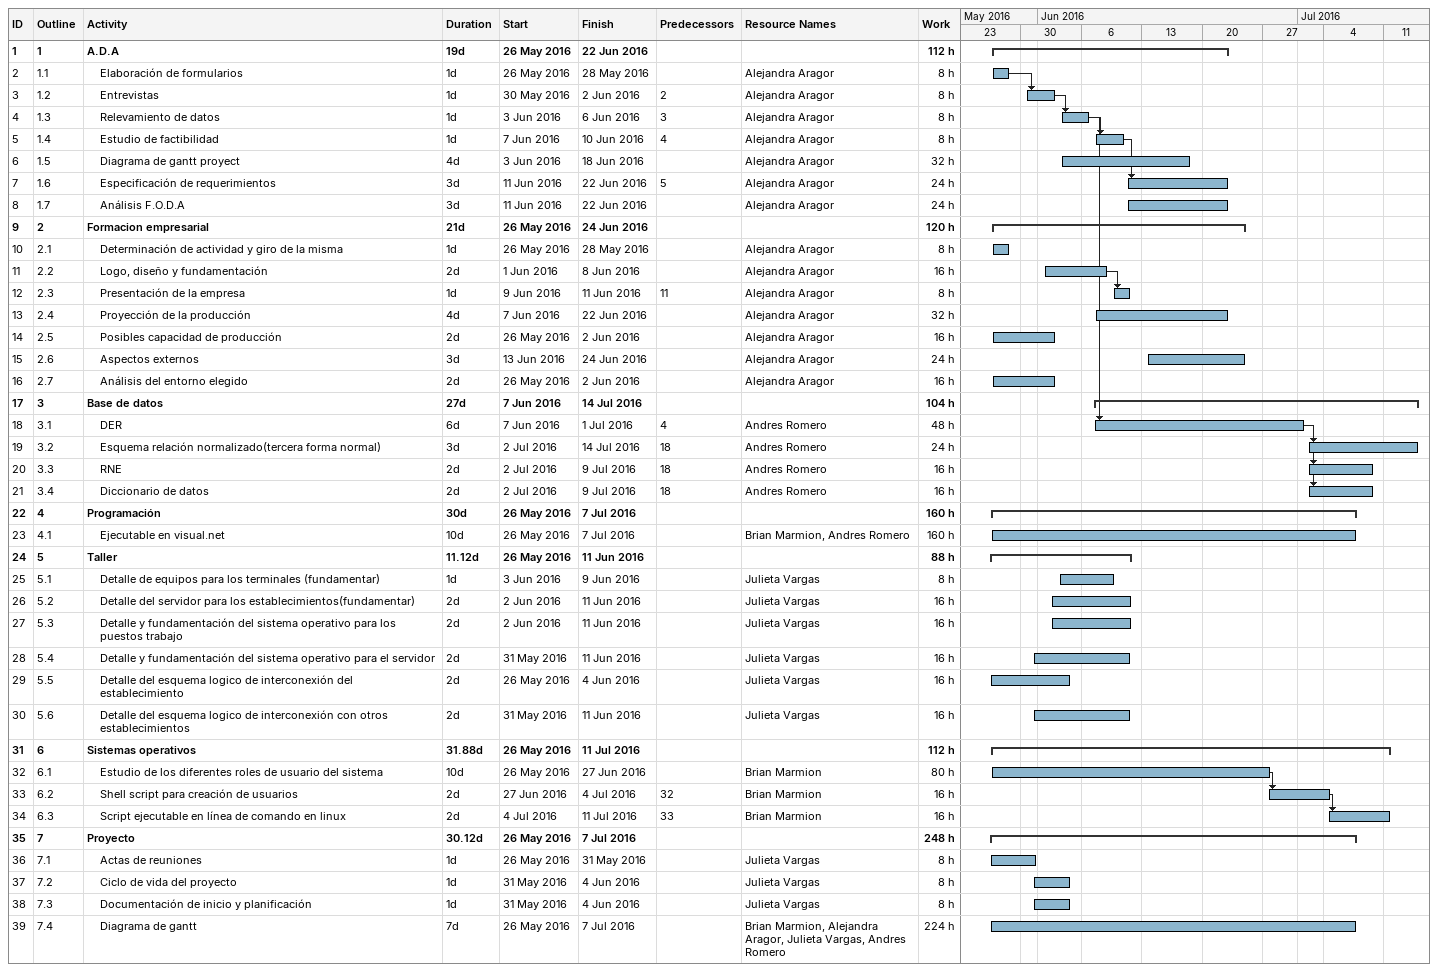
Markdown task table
| ID | WBS | Task | Duration | Start | Finish | Predecessors | Resources | Work (h) |
|---|---|---|---|---|---|---|---|---|
| 1 | 1 | **A.D.A** | 19d | 2016-05-26 | 2016-06-22 |  |  | 112 |
| 2 | 1.1 | Elaboración de formularios | 1d | 2016-05-26 | 2016-05-28 |  | Alejandra Aragor | 8 |
| 3 | 1.2 | Entrevistas | 1d | 2016-05-30 | 2016-06-02 | 2 | Alejandra Aragor | 8 |
| 4 | 1.3 | Relevamiento de datos | 1d | 2016-06-03 | 2016-06-06 | 3 | Alejandra Aragor | 8 |
| 5 | 1.4 | Estudio de factibilidad | 1d | 2016-06-07 | 2016-06-10 | 4 | Alejandra Aragor | 8 |
| 6 | 1.5 | Diagrama de gantt proyect | 4d | 2016-06-03 | 2016-06-18 |  | Alejandra Aragor | 32 |
| 7 | 1.6 | Especificación de requerimientos | 3d | 2016-06-11 | 2016-06-22 | 5 | Alejandra Aragor | 24 |
| 8 | 1.7 | Análisis F.O.D.A | 3d | 2016-06-11 | 2016-06-22 |  | Alejandra Aragor | 24 |
| 9 | 2 | **Formacion empresarial** | 21d | 2016-05-26 | 2016-06-24 |  |  | 120 |
| 10 | 2.1 | Determinación de actividad y giro de la misma | 1d | 2016-05-26 | 2016-05-28 |  | Alejandra Aragor | 8 |
| 11 | 2.2 | Logo, diseño y fundamentación | 2d | 2016-06-01 | 2016-06-08 |  | Alejandra Aragor | 16 |
| 12 | 2.3 | Presentación de la empresa | 1d | 2016-06-09 | 2016-06-11 | 11 | Alejandra Aragor | 8 |
| 13 | 2.4 | Proyección de la producción | 4d | 2016-06-07 | 2016-06-22 |  | Alejandra Aragor | 32 |
| 14 | 2.5 | Posibles capacidad de producción | 2d | 2016-05-26 | 2016-06-02 |  | Alejandra Aragor | 16 |
| 15 | 2.6 | Aspectos externos | 3d | 2016-06-13 | 2016-06-24 |  | Alejandra Aragor | 24 |
| 16 | 2.7 | Análisis del entorno elegido | 2d | 2016-05-26 | 2016-06-02 |  | Alejandra Aragor | 16 |
| 17 | 3 | **Base de datos** | 27d | 2016-06-07 | 2016-07-14 |  |  | 104 |
| 18 | 3.1 | DER | 6d | 2016-06-07 | 2016-07-01 | 4 | Andres Romero | 48 |
| 19 | 3.2 | Esquema relación normalizado(tercera forma normal) | 3d | 2016-07-02 | 2016-07-14 | 18 | Andres Romero | 24 |
| 20 | 3.3 | RNE | 2d | 2016-07-02 | 2016-07-09 | 18 | Andres Romero | 16 |
| 21 | 3.4 | Diccionario de datos | 2d | 2016-07-02 | 2016-07-09 | 18 | Andres Romero | 16 |
| 22 | 4 | **Programación** | 30d | 2016-05-26 | 2016-07-07 |  |  | 160 |
| 23 | 4.1 | Ejecutable en visual.net | 10d | 2016-05-26 | 2016-07-07 |  | Brian Marmion, Andres Romero | 160 |
| 24 | 5 | **Taller** | 11.12d | 2016-05-26 | 2016-06-11 |  |  | 88 |
| 25 | 5.1 | Detalle de equipos para los terminales (fundamentar) | 1d | 2016-06-03 | 2016-06-09 |  | Julieta Vargas | 8 |
| 26 | 5.2 | Detalle del servidor para los establecimientos(fundamentar) | 2d | 2016-06-02 | 2016-06-11 |  | Julieta Vargas | 16 |
| 27 | 5.3 | Detalle y fundamentación del sistema operativo para los puestos trabajo | 2d | 2016-06-02 | 2016-06-11 |  | Julieta Vargas | 16 |
| 28 | 5.4 | Detalle y fundamentación del sistema operativo para el servidor | 2d | 2016-05-31 | 2016-06-11 |  | Julieta Vargas | 16 |
| 29 | 5.5 | Detalle del esquema logico de interconexión del establecimiento | 2d | 2016-05-26 | 2016-06-04 |  | Julieta Vargas | 16 |
| 30 | 5.6 | Detalle del esquema logico de interconexión con otros establecimientos | 2d | 2016-05-31 | 2016-06-11 |  | Julieta Vargas | 16 |
| 31 | 6 | **Sistemas operativos** | 31.88d | 2016-05-26 | 2016-07-11 |  |  | 112 |
| 32 | 6.1 | Estudio de los diferentes roles de usuario del sistema | 10d | 2016-05-26 | 2016-06-27 |  | Brian Marmion | 80 |
| 33 | 6.2 | Shell script para creación de usuarios | 2d | 2016-06-27 | 2016-07-04 | 32 | Brian Marmion | 16 |
| 34 | 6.3 | Script ejecutable en línea de comando en linux | 2d | 2016-07-04 | 2016-07-11 | 33 | Brian Marmion | 16 |
| 35 | 7 | **Proyecto** | 30.12d | 2016-05-26 | 2016-07-07 |  |  | 248 |
| 36 | 7.1 | Actas de reuniones | 1d | 2016-05-26 | 2016-05-31 |  | Julieta Vargas | 8 |
| 37 | 7.2 | Ciclo de vida del proyecto | 1d | 2016-05-31 | 2016-06-04 |  | Julieta Vargas | 8 |
| 38 | 7.3 | Documentación de inicio y planificación | 1d | 2016-05-31 | 2016-06-04 |  | Julieta Vargas | 8 |
| 39 | 7.4 | Diagrama de gantt | 7d | 2016-05-26 | 2016-07-07 |  | Brian Marmion, Alejandra Aragor, Julieta Vargas, Andres Romero | 224 |
